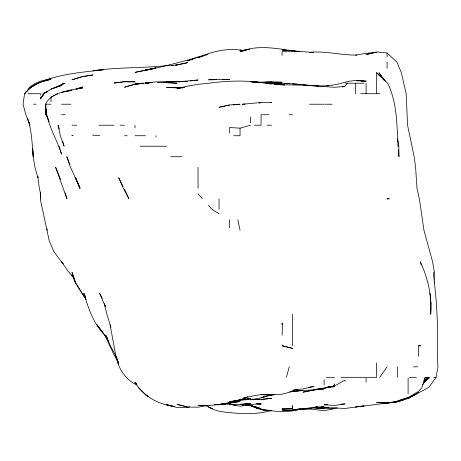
<?xml version="1.0" encoding="UTF-8"?>
<svg xmlns="http://www.w3.org/2000/svg" width="461" height="461" viewBox="0 0 461 461"><rect width="100%" height="100%" fill="white"/><g stroke="black" fill="none" stroke-linecap="round" stroke-linejoin="round"><path stroke-width="0.69" d="M37.796 176.35L39.329 188.255L40.482 193.286M282.063 55.424L282.08 51.707L292.562 51.678M355.61 83.222L355.587 93.721M430.004 293.288L430.868 303.787L430.712 314.293C432.153 296.158 427.871 278.19 420.323 261.779L421.279 265.058M40.43 192.352L40.482 200.062L49.229 240.769L53.718 251.274L61.336 261.779L63.491 263.83M418.346 356.307L418.605 345.802L420.484 345.802L418.605 345.802M282.063 335.297L282.61 324.798L282.063 322.902L282.063 324.798M46.077 109.13L45.334 114.731L46.129 114.731L46.331 111.228M292.205 408.821L292.562 405.651L292.562 408.821L282.063 408.913L292.562 408.821M398.252 401.543L408.757 398.321L418.605 392.565L408.1 398.321L427.992 387.816L429.105 386.986L436.06 377.311L437.95 366.812L437.322 356.307L437.512 324.798L436.469 303.787L434.464 282.783M45.334 114.731L45.881 111.931M286.402 377.311L289.266 366.812M422.501 384.9L427.537 377.311L425.278 377.311L421.803 387.816L418.605 391.21L408.1 397.566L397.595 400.949L406.026 398.321M423.803 380.596L425.278 377.311M27.17 91.393L29.982 86.743L35.578 83.222L40.482 81.176L50.987 78.745L47.051 79.966M379.726 377.311L387.096 366.812M28.83 89.446C34.402 83.401 43.259 81.32 50.987 79.39C40.96 81.101 30.789 85.291 24.594 93.721L23.05 104.226L25.868 114.731L29.982 125.231L28.934 121.952M49.189 121.952L46.267 114.731L45.478 104.226C50.514 94.436 61.907 91.526 71.997 90.396L61.492 92.361L71.997 89.613L82.496 87.953L78.998 88.783M425.307 379.939L427.537 377.311M29.982 87.838L24.594 93.721L25.125 93.721M43.196 95.202L40.482 98.153L43.933 93.721L40.482 98.977L43.691 93.721L50.987 89.088L61.492 85.464L50.987 89.18L64.557 83.222L58.403 86.34M345.082 85.89L347.606 83.222M423.434 382.814L428.753 377.311L423.434 382.688M423.607 382.688L429.105 377.311L425.958 380.1M408.1 397.163C398.926 403.657 387.298 403.098 376.591 402.609L387.096 402.897L392.697 402.246M294.665 391.153L292.562 391.372L324.071 388.963L313.572 390L303.067 392.167L334.577 385.949L345.082 380.083L345.082 381.276M29.982 87.861L38.367 83.222M57.74 93.721L50.987 97.098L50.987 101.875M47.235 91.716L42.861 93.721L47.235 91.82M308.997 408.821L324.071 410.78L333.153 408.821L334.577 408.169L337.377 407.939M76.589 89.267L82.496 86.945L75.932 89.123M43.109 81.009C62.344 73.731 83.228 72.141 103.506 69.732L93.001 70.781C118.079 67.041 143.509 68.297 168.622 65.433M267.616 395.688C256.466 400.678 243.984 398.823 232.344 401.508M193.441 58.91L187.529 60.875L198.034 56.91L207.882 54.398M203.941 55.758L198.034 57.717C212.014 51.413 227.527 47.69 242.849 50.456L240.048 50.151L242.146 50.462M205.911 55.101L207.882 54.45M248.018 396.656L242.947 398.321C251.585 396.235 260.5 393.74 269.455 394.685M317.07 389.165L324.071 388.3L330.093 386.56L324.071 388.41L314.972 389.436M265.651 396.195L261.053 397.624L274.837 394.397M142.743 83.222L135.015 84.219L124.51 87.244C133.506 84.029 143.008 82.784 152.522 82.594L151.122 82.732M229.543 133.154L229.543 127.53L240.048 128.135L250.548 125.231M229.543 403.237L226.743 403.369L240.048 401.514L223.942 403.905L229.543 403.242L240.048 400.413L229.543 403.225L219.038 404.816L214.14 404.579M292.562 391.395L282.063 394.178L271.558 394.933L261.053 394.668L271.558 394.933M155.322 68.251L145.515 69.957L155.322 68.188L145.515 70.291C163.033 66.931 180.101 61.953 197.331 57.533M300.803 408.821C287.906 413.436 274.26 411.126 261.053 409.547L270.158 410.394M145.515 70.291L156.02 67.853L135.015 72.394L144.817 70.429M326.25 387.816L334.577 385.909L325.512 387.816L334.577 386.122L332.479 386.255M177.03 65.03L175.629 65.197L187.529 62.673L177.03 64.926L166.525 65.802M246.347 50.318L240.048 51.707C259.289 43.876 279.596 49.246 299.264 51.707L292.562 50.733L282.063 49.995L287.664 50.468M297.466 389.268L292.562 390.352L303.067 388.871L313.572 386.56L308.582 387.24M271.558 410.544C257.866 414.404 243.564 414.018 229.543 412.635C222.271 412.013 214.774 410.982 208.539 406.89L212.492 408.821L205.45 405.438M236.545 400.574L240.048 399.848M300.681 408.821L292.562 410.486L282.063 410.083L292.562 410.25M189.632 406.873L187.529 407.293L177.03 407.524L166.525 404.62L172.823 406.049M225.343 106.053L219.038 107.28L229.543 104.889L240.037 104.226L233.041 104.901M226.743 105.782L229.543 105.235M207.836 405.484L198.034 407.178L187.529 407.069L177.03 404.332L187.529 406.954M355.587 55.113L366.086 53.309L376.591 52.185L366.086 54.582L376.591 51.984L387.096 52.923L396.961 62.212L401.37 72.717L406.187 93.721L407.559 125.231L414.162 156.74L415.597 167.245L416.969 188.255L419.354 198.754L423.953 230.264L432.597 261.779L434.389 272.278L434.4 282.783L433.3 272.278M342.281 86.933L345.082 86.455L334.577 87.267L303.067 85.17L282.063 84.755L250.548 81.649L255.452 82.271M180.528 88.045L177.03 88.621L187.529 86.172L198.034 84.351L208.781 83.222C226.092 80.877 243.708 80.162 261.053 82.554L258.252 82.686M393.394 402.269L345.082 408.452L315.67 407.086M394.795 402.073L396.898 401.773L394.795 402.004M249.147 404.971L240.048 406.233L229.543 404.303L235.848 405.179M298.653 409.097L292.562 409.921L303.067 408.855L303.067 409.524L296.066 409.864M240.746 399.756L250.548 398.483L229.543 401.71L240.048 399.923L245.235 398.321L240.048 399.981L229.543 402.436L240.048 399.923C226.368 403.571 212.262 406.504 198.034 405.277L205.036 405.334M297.466 409.149L303.067 409.524L311.187 408.671M303.309 408.821L324.071 406.614L321.271 406.711M387.096 403.064L397.595 401.738M190.33 80.917L193.13 80.589M194.53 80.421L198.034 80.007L177.727 81.828M184.728 87.21L177.03 88.103L179.83 87.982L166.525 87.463L182.631 87.774M249.85 49.471L240.048 50.572L241.449 50.67M261.053 399.439L271.558 398.321L261.053 399.485L250.548 399.589L259.652 399.462M258.955 103.051L260.356 102.907M296.066 391.003L303.067 390.271L289.762 391.885M157.42 82.323L166.525 81.418L177.03 81.753L167.222 81.828M242.146 405.565L243.546 405.438M245.65 405.236L248.45 404.971M258.252 82.3L271.558 81.897L282.063 82.225L262.453 82.289M327.575 387.28L334.577 386.658L327.575 387.171M326.872 85.959L328.272 85.838M328.272 407.495L307.971 408.071M258.252 82.548L284.662 83.222L303.067 84.628L292.562 83.873M340.881 404.182L345.082 403.917L334.577 405.49L324.071 404.77L327.575 404.706M149.018 82.859L145.515 83.072L156.02 81.828L177.03 83.222L163.724 82.554M309.371 52.341C325.345 50.716 341.002 55.337 356.987 55.066M135.015 84.225L139.216 84M178.43 81.822L182.631 81.603M328.272 407.357L324.071 407.559L315.67 407.046M313.572 407.726L324.071 408.694L334.577 408.21M166.525 81.833L187.529 81.349M245.062 104.123L242.319 104.226L261.053 102.521L271.558 102.549L270.158 102.584M263.156 82.283L271.558 81.977M315.67 406.902L317.773 406.827M216.238 79.603L208.539 79.793L229.543 79.505L222.542 79.523M310.069 52.571L313.572 52.508L289.064 50.589M345.427 83.222L364.098 83.222M28.225 93.721L40.482 93.721L40.482 95.214M360.675 93.721L379.933 93.721M33.555 104.226L36.142 104.226M45.478 104.226L50.987 104.226M61.492 104.226L70.913 104.226M309.4 104.226L324.071 104.226M324.942 104.226L332.076 104.226M61.492 114.731L65.381 114.731M268.844 114.731L261.053 114.731L261.053 125.231L254.484 125.231M289.151 114.731L292.562 114.731M71.997 125.231L76.826 125.231M98.861 125.231L114.005 125.231M120.091 125.231L124.51 125.231M266.884 125.231L271.558 125.231M124.51 135.736L127.276 135.736M135.015 135.736L145.515 135.736M233.571 135.736L240.048 135.736L240.048 128.135M140.179 146.241L166.525 146.241M170.737 156.74L181.795 156.74M282.622 345.802L282.063 345.802L292.562 348.389L282.622 345.802L282.063 344.886M413.344 366.812L417.672 366.812M326.33 377.311L334.577 377.311M340.875 377.311L366.086 377.311M366.691 377.311L376.591 377.311L376.591 362.865M409.31 377.311L416.358 377.311M433.755 377.311L436.06 377.311M299.564 408.821L309.994 408.821M331.753 408.821L333.153 408.821M220.439 404.13L240.048 404.378L250.548 403.692L240.048 404.257L250.548 404.412L261.053 403.859L256.852 403.773M356.987 80.658L366.086 80.882M256.852 403.848L261.053 403.986L256.852 403.6M318.47 85.982L303.067 84.784C315.889 86.374 329.096 86.674 341.653 83.222C349.594 80.681 357.886 79.534 366.086 81.557L360.485 81.055M143.417 83.574L135.015 83.222L139.914 83.695M282.063 83.222L271.558 82.749L281.077 83.222M284.16 83.418L289.064 83.683M260.356 82.294L254.051 81.914L259.652 82.271M284.863 85.066L279.96 84.726M274.358 84.3L278.559 84.617M270.158 410.411C260.805 411.621 253.636 405.726 244.947 404.038L261.053 408.734L250.548 405.375L258.483 408.821L246.612 403.992M356.987 80.75L359.084 80.934M265.899 83.55L267.317 83.683M269.437 83.885L271.558 84.081M314.269 407.783L324.071 408.694M99.668 135.736L93.001 135.102L93.001 135.736M256.852 82.45L258.955 82.715M259.652 82.778L250.548 81.464L256.155 82.317M257.555 82.525L258.955 82.738M174.926 406.637C159.062 404.602 143.25 396.587 135.015 382.382L136.45 383.863M250.548 405.375L261.053 408.821L254.489 406.279M136.986 384.947C125.594 379.968 118.068 368.42 116.23 356.307L118.731 364.184M73.311 135.736L71.997 135.229L71.997 135.736M136.986 383.984L135.015 383.097L136.831 384.042M248.698 404.574L249.931 405.133M136.226 383.581L135.015 382.924L136.594 384.393M219.038 213.691L211.801 209.259L208.539 205.341M145.515 394.668L148.419 396.495L145.515 394.656L138.721 387.816M376.591 93.37L376.591 72.717L387.661 83.222C397.29 102.636 396.783 125.064 398.154 146.241L398.05 144.91M73.478 277.136L68.908 272.278L61.492 261.779L62.489 262.735M72.982 276.393L71.997 275.407L73.737 277.678M376.591 72.717L381.091 77.218M383.091 79.217L384.094 80.22M198.034 193.655L202.304 198.754M84.772 296.734L81.92 293.288L75.518 282.783L71.997 274.831L73.207 276.537M84.709 296.734L82.496 294.014L86.253 299.765M385.805 81.562L378.919 72.717L382.163 77.385M108.6 340.829L97.017 324.798L101.074 330.232M101.881 331.321L103.506 333.493C92.805 322.47 88.253 307.591 83.862 293.288L85.631 296.993M75.512 282.783L71.997 272.278L75.518 282.783L80.375 290.367M81.119 291.536L82.237 293.288M107.252 337.631L105.776 335.297L110.404 345.802L116.858 358.059M104.209 334.179L104.912 335.297M118.425 362.484L114.005 354.791L105.488 336.536M123.001 186.4L118.702 177.75L123.346 188.255L128.93 198.754L124.51 189.367M102.227 298.446L99.68 293.288L105.235 306.415M48.63 119.981L46.267 114.731L45.962 109.13M59.648 177.093L55.62 167.245L66.931 198.754L65.11 192.848M69.916 164.617L66.782 156.74L70.533 167.245L80.041 188.255L75.443 177.75L79.897 188.255L76.059 178.407M105.454 306.415L104.411 303.787L106.877 314.293L110.951 327.419M59.913 177.75L60.593 179.513M118.661 364.184L115.959 356.307L110.07 324.798M59.066 146.241L60.074 149.525M60.477 150.839L61.492 154.124C57.348 140.68 49.707 128.561 46.797 114.731M59.262 129.172L58.149 125.231L60.328 135.736L64.079 146.241L62.782 141.562M27.723 118.667C31.878 130.941 32.051 143.976 33.244 156.74L32.679 148.338L33.209 156.74L34.944 167.245L37.877 177.75L37.865 176.35M237.859 219.764L240.048 230.264M430.292 300.29L430.868 303.787M47.057 228.863L47.218 230.264M397.797 141.59L397.595 138.94L398.823 146.241L398.932 156.74L398.523 149.739M45.881 107.73L45.691 104.226L46.129 114.731M408.1 378.222L408.1 393.717M397.595 366.812L397.595 377.311M387.096 52.923L387.096 56.939M387.096 62.212L387.096 68.268M366.086 83.222L366.086 93.721M366.086 378.072L366.086 382.192M334.577 383.927L334.577 385.949M324.071 379.697L324.071 384.883M292.562 314.293L292.562 345.802M250.548 117.123L250.548 122.839M229.543 219.764L229.543 227.699M219.038 198.754L219.038 209.259M198.034 167.245L198.034 188.255M156.02 135.736L156.02 137.015M135.015 125.231L135.015 127.887M40.482 192.352L40.482 198.754M429.105 377.928L424.132 382.048L429.105 377.928M64.315 83.222L61.492 84.732L64.315 83.222M82.496 76.566L71.997 79.747L82.496 76.659L93.001 74.953L82.496 76.566M273.655 394.322L271.558 394.777L273.655 394.334M124.51 81.701L114.005 83.049L124.51 81.73L135.015 81.839L124.51 81.701M397.595 401.543L387.096 402.897L397.595 401.543M222.542 404.078L220.439 404.332L222.542 404.084M363.988 405.916L355.587 406.936L363.988 405.905M173.526 65.45L171.423 65.704L173.526 65.445M148.886 83.043L146.748 83.222L148.886 83.049M149.018 82.974L145.515 83.222L149.018 83.009M389.136 198.754L387.096 198.875L389.136 198.754M182.631 87.763L177.03 87.648L182.631 87.769M252.651 81.828L250.548 81.701L252.651 81.833"/></g></svg>
